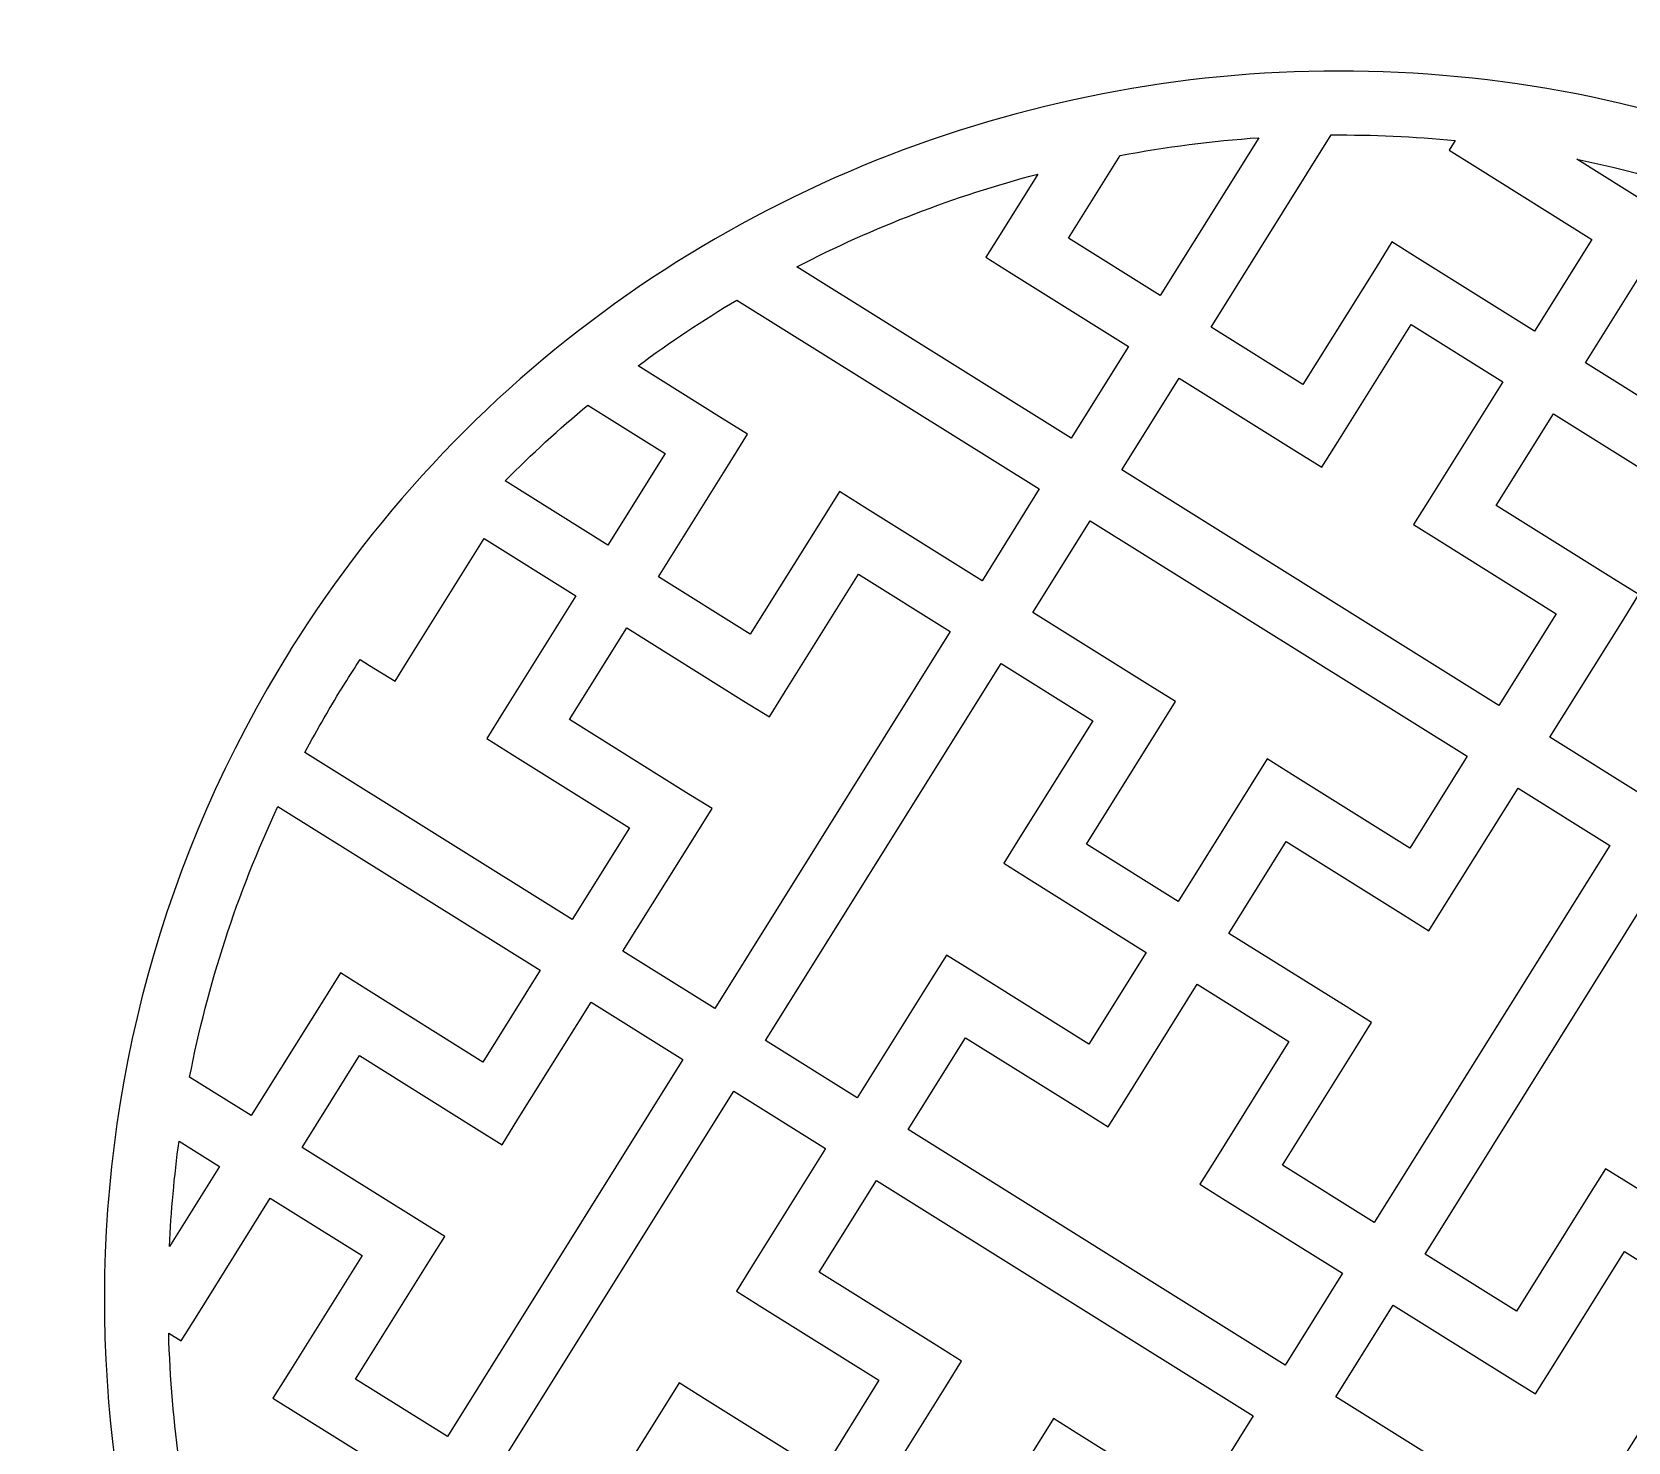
# Model space of a CAD drawing. Header units: centimetres. Extents: x -43 to 52.1, y -78.4 to 16.6.
# Drawn here: x -43 to 15.9, y -35.4 to 16.6 of the extents above; entities that cross this region are included whole.
import ezdxf

# ---------------------------------------------------------------- set-up
doc = ezdxf.new("R2010")
doc.units = ezdxf.units.CM
doc.header["$MEASUREMENT"] = 0
doc.layers.add('layer 1', color=7, linetype='Continuous')

msp = doc.modelspace()

# ---------------------------------------------------------------- linework, layer by layer
at = {"layer": 'layer 1', "color": 242}
for points, knots in [([(29.28143, 8.29469), (29.28143, 8.29469), (29.28387, 8.29347), (29.28387, 8.29347), (29.28387, 8.29347), (39.89754, 1.66098), (46.83308, -8.70991), (49.45702, -20.07544), (49.45702, -20.07544), (52.08035, -31.4382), (50.39356, -43.79659), (43.76372, -54.40782), (43.76372, -54.40782), (43.76372, -54.40782), (43.76294, -54.4086), (43.76294, -54.4086), (43.76294, -54.4086), (43.76294, -54.4086), (43.76173, -54.41104), (43.76173, -54.41104), (43.76173, -54.41104), (41.906, -57.3806), (39.75433, -60.0652), (37.3673, -62.45017), (37.3673, -62.45017), (34.98548, -64.83), (32.3692, -66.90882), (29.57921, -68.67234), (29.57921, -68.67234), (15.24173, -77.73489), (-3.66184, -78.43746), (-18.94174, -68.88956), (-18.94174, -68.88956), (-18.94174, -68.88956), (-18.94168, -68.88945), (-18.94168, -68.88945), (-18.94168, -68.88945), (-18.94168, -68.88945), (-18.94284, -68.8889), (-18.94284, -68.8889), (-18.94284, -68.8889), (-21.91241, -67.03323), (-24.59694, -64.8815), (-26.98198, -62.49447), (-26.98198, -62.49447), (-29.3618, -60.11265), (-31.44062, -57.49642), (-33.20414, -54.70644), (-33.20414, -54.70644), (-42.26669, -40.3689), (-42.96926, -21.46533), (-33.42137, -6.18544), (-33.42137, -6.18544), (-33.42137, -6.18544), (-33.42126, -6.18549), (-33.42126, -6.18549), (-33.42126, -6.18549), (-33.42126, -6.18549), (-33.4207, -6.18433), (-33.4207, -6.18433), (-33.4207, -6.18433), (-26.78815, 4.42934), (-16.41726, 11.36494), (-5.05173, 13.98888), (-5.05173, 13.98888), (6.31097, 16.6121), (18.66931, 14.92536), (29.28065, 8.29547), (29.28065, 8.29547), (29.28065, 8.29547), (29.28143, 8.29469), (29.28143, 8.29469)], [0, 0, 0, 0, 0.05263158, 0.05263158, 0.05263158, 0.05263158, 0.10526316, 0.10526316, 0.10526316, 0.10526316, 0.15789474, 0.15789474, 0.15789474, 0.15789474, 0.21052632, 0.21052632, 0.21052632, 0.21052632, 0.26315789, 0.26315789, 0.26315789, 0.26315789, 0.31578947, 0.31578947, 0.31578947, 0.31578947, 0.36842105, 0.36842105, 0.36842105, 0.36842105, 0.42105263, 0.42105263, 0.42105263, 0.42105263, 0.47368421, 0.47368421, 0.47368421, 0.47368421, 0.52631579, 0.52631579, 0.52631579, 0.52631579, 0.57894737, 0.57894737, 0.57894737, 0.57894737, 0.63157895, 0.63157895, 0.63157895, 0.63157895, 0.68421053, 0.68421053, 0.68421053, 0.68421053, 0.73684211, 0.73684211, 0.73684211, 0.73684211, 0.78947368, 0.78947368, 0.78947368, 0.78947368, 0.84210526, 0.84210526, 0.84210526, 0.84210526, 0.89473684, 0.89473684, 0.89473684, 0.89473684, 1, 1, 1, 1]), ([(2.31299, 12.70954), (0.59405, 12.59167), (-1.1153, 12.372), (-2.80514, 12.05282), (-2.80514, 12.05282), (-2.80514, 12.05282), (-4.71182, 9.00153), (-4.71182, 9.00153), (-4.71182, 9.00153), (-4.71182, 9.00153), (-1.32604, 6.88578), (-1.32604, 6.88578), (-1.32604, 6.88578), (-1.32604, 6.88578), (2.31299, 12.70954), (2.31299, 12.70954)], [0, 0, 0, 0, 0.2, 0.2, 0.2, 0.2, 0.4, 0.4, 0.4, 0.4, 0.6, 0.6, 0.6, 0.6, 1, 1, 1, 1]), ([(9.56285, 12.59982), (8.03828, 12.75123), (6.51062, 12.82087), (4.98655, 12.81028), (4.98655, 12.81028), (4.98655, 12.81028), (0.55147, 5.71262), (0.55147, 5.71262), (0.55147, 5.71262), (0.55147, 5.71262), (3.9373, 3.59698), (3.9373, 3.59698), (3.9373, 3.59698), (3.9373, 3.59698), (6.63836, 7.91974), (6.63836, 7.91974), (6.63836, 7.91974), (6.63836, 7.91974), (7.2261, 8.86038), (7.2261, 8.86038), (7.2261, 8.86038), (7.2261, 8.86038), (8.16303, 8.2749), (8.16303, 8.2749), (8.16303, 8.2749), (8.16303, 8.2749), (12.48944, 5.57146), (12.48944, 5.57146), (12.48944, 5.57146), (12.48944, 5.57146), (14.60508, 8.95723), (14.60508, 8.95723), (14.60508, 8.95723), (14.60508, 8.95723), (10.28244, 11.65835), (10.28244, 11.65835), (10.28244, 11.65835), (10.28244, 11.65835), (9.34185, 12.24615), (9.34185, 12.24615), (9.34185, 12.24615), (9.34185, 12.24615), (9.56285, 12.59982), (9.56285, 12.59982)], [0, 0, 0, 0, 0.08333333, 0.08333333, 0.08333333, 0.08333333, 0.16666667, 0.16666667, 0.16666667, 0.16666667, 0.25, 0.25, 0.25, 0.25, 0.33333333, 0.33333333, 0.33333333, 0.33333333, 0.41666667, 0.41666667, 0.41666667, 0.41666667, 0.5, 0.5, 0.5, 0.5, 0.58333333, 0.58333333, 0.58333333, 0.58333333, 0.66666667, 0.66666667, 0.66666667, 0.66666667, 0.75, 0.75, 0.75, 0.75, 0.83333333, 0.83333333, 0.83333333, 0.83333333, 1, 1, 1, 1]), ([(27.70514, 6.4978), (23.38471, 9.14385), (18.76628, 10.93377), (14.05298, 11.91288), (14.05298, 11.91288), (14.05298, 11.91288), (16.71523, 10.24933), (16.71523, 10.24933), (16.71523, 10.24933), (16.71523, 10.24933), (17.65587, 9.66158), (17.65587, 9.66158), (17.65587, 9.66158), (17.65587, 9.66158), (17.0704, 8.72465), (17.0704, 8.72465), (17.0704, 8.72465), (17.0704, 8.72465), (14.36696, 4.39824), (14.36696, 4.39824), (14.36696, 4.39824), (14.36696, 4.39824), (17.75279, 2.2826), (17.75279, 2.2826), (17.75279, 2.2826), (17.75279, 2.2826), (20.45384, 6.6053), (20.45384, 6.6053), (20.45384, 6.6053), (20.45384, 6.6053), (21.04165, 7.54594), (21.04165, 7.54594), (21.04165, 7.54594), (21.04165, 7.54594), (21.97852, 6.96047), (21.97852, 6.96047), (21.97852, 6.96047), (21.97852, 6.96047), (26.30493, 4.25703), (26.30493, 4.25703), (26.30493, 4.25703), (26.30493, 4.25703), (27.70514, 6.4978), (27.70514, 6.4978)], [0, 0, 0, 0, 0.08333333, 0.08333333, 0.08333333, 0.08333333, 0.16666667, 0.16666667, 0.16666667, 0.16666667, 0.25, 0.25, 0.25, 0.25, 0.33333333, 0.33333333, 0.33333333, 0.33333333, 0.41666667, 0.41666667, 0.41666667, 0.41666667, 0.5, 0.5, 0.5, 0.5, 0.58333333, 0.58333333, 0.58333333, 0.58333333, 0.66666667, 0.66666667, 0.66666667, 0.66666667, 0.75, 0.75, 0.75, 0.75, 0.83333333, 0.83333333, 0.83333333, 0.83333333, 1, 1, 1, 1]), ([(-5.84523, 11.36555), (-8.91531, 10.55548), (-11.89902, 9.41142), (-14.7343, 7.94585), (-14.7343, 7.94585), (-14.7343, 7.94585), (-4.6149, 1.62255), (-4.6149, 1.62255), (-4.6149, 1.62255), (-4.6149, 1.62255), (-2.49926, 5.00827), (-2.49926, 5.00827), (-2.49926, 5.00827), (-2.49926, 5.00827), (-6.82196, 7.7095), (-6.82196, 7.7095), (-6.82196, 7.7095), (-6.82196, 7.7095), (-7.76255, 8.2973), (-7.76255, 8.2973), (-7.76255, 8.2973), (-7.76255, 8.2973), (-7.17713, 9.23417), (-7.17713, 9.23417), (-7.17713, 9.23417), (-7.17713, 9.23417), (-5.84523, 11.36555), (-5.84523, 11.36555)], [0, 0, 0, 0, 0.125, 0.125, 0.125, 0.125, 0.25, 0.25, 0.25, 0.25, 0.375, 0.375, 0.375, 0.375, 0.5, 0.5, 0.5, 0.5, 0.625, 0.625, 0.625, 0.625, 0.75, 0.75, 0.75, 0.75, 1, 1, 1, 1]), ([(-16.94752, 6.71824), (-18.20041, 5.97458), (-19.41943, 5.1654), (-20.59847, 4.29184), (-20.59847, 4.29184), (-20.59847, 4.29184), (-17.49346, 2.35163), (-17.49346, 2.35163), (-17.49346, 2.35163), (-17.49346, 2.35163), (-16.55282, 1.76388), (-16.55282, 1.76388), (-16.55282, 1.76388), (-16.55282, 1.76388), (-17.1383, 0.82695), (-17.1383, 0.82695), (-17.1383, 0.82695), (-17.1383, 0.82695), (-19.84174, -3.49946), (-19.84174, -3.49946), (-19.84174, -3.49946), (-19.84174, -3.49946), (-16.45596, -5.6151), (-16.45596, -5.6151), (-16.45596, -5.6151), (-16.45596, -5.6151), (-13.75485, -1.2924), (-13.75485, -1.2924), (-13.75485, -1.2924), (-13.75485, -1.2924), (-13.16705, -0.35176), (-13.16705, -0.35176), (-13.16705, -0.35176), (-13.16705, -0.35176), (-12.23018, -0.93723), (-12.23018, -0.93723), (-12.23018, -0.93723), (-12.23018, -0.93723), (-7.90371, -3.64067), (-7.90371, -3.64067), (-7.90371, -3.64067), (-7.90371, -3.64067), (-5.78812, -0.25496), (-5.78812, -0.25496), (-5.78812, -0.25496), (-5.78812, -0.25496), (-16.94752, 6.71824), (-16.94752, 6.71824)], [0, 0, 0, 0, 0.07692308, 0.07692308, 0.07692308, 0.07692308, 0.15384615, 0.15384615, 0.15384615, 0.15384615, 0.23076923, 0.23076923, 0.23076923, 0.23076923, 0.30769231, 0.30769231, 0.30769231, 0.30769231, 0.38461538, 0.38461538, 0.38461538, 0.38461538, 0.46153846, 0.46153846, 0.46153846, 0.46153846, 0.53846154, 0.53846154, 0.53846154, 0.53846154, 0.61538462, 0.61538462, 0.61538462, 0.61538462, 0.69230769, 0.69230769, 0.69230769, 0.69230769, 0.76923077, 0.76923077, 0.76923077, 0.76923077, 0.84615385, 0.84615385, 0.84615385, 0.84615385, 1, 1, 1, 1]), ([(-0.62175, 3.83505), (-0.62175, 3.83505), (-2.73739, 0.44933), (-2.73739, 0.44933), (-2.73739, 0.44933), (-2.73739, 0.44933), (11.17506, -8.24408), (11.17506, -8.24408), (11.17506, -8.24408), (11.17506, -8.24408), (13.2907, -4.85825), (13.2907, -4.85825), (13.2907, -4.85825), (13.2907, -4.85825), (8.96795, -2.15719), (8.96795, -2.15719), (8.96795, -2.15719), (8.96795, -2.15719), (8.02736, -1.56945), (8.02736, -1.56945), (8.02736, -1.56945), (8.02736, -1.56945), (8.61278, -0.63252), (8.61278, -0.63252), (8.61278, -0.63252), (8.61278, -0.63252), (11.31622, 3.69395), (11.31622, 3.69395), (11.31622, 3.69395), (11.31622, 3.69395), (7.93045, 5.80959), (7.93045, 5.80959), (7.93045, 5.80959), (7.93045, 5.80959), (5.22939, 1.48689), (5.22939, 1.48689), (5.22939, 1.48689), (5.22939, 1.48689), (4.6417, 0.5463), (4.6417, 0.5463), (4.6417, 0.5463), (4.6417, 0.5463), (3.70472, 1.13172), (3.70472, 1.13172), (3.70472, 1.13172), (3.70472, 1.13172), (-0.62175, 3.83505), (-0.62175, 3.83505)], [0, 0, 0, 0, 0.07692308, 0.07692308, 0.07692308, 0.07692308, 0.15384615, 0.15384615, 0.15384615, 0.15384615, 0.23076923, 0.23076923, 0.23076923, 0.23076923, 0.30769231, 0.30769231, 0.30769231, 0.30769231, 0.38461538, 0.38461538, 0.38461538, 0.38461538, 0.46153846, 0.46153846, 0.46153846, 0.46153846, 0.53846154, 0.53846154, 0.53846154, 0.53846154, 0.61538462, 0.61538462, 0.61538462, 0.61538462, 0.69230769, 0.69230769, 0.69230769, 0.69230769, 0.76923077, 0.76923077, 0.76923077, 0.76923077, 0.84615385, 0.84615385, 0.84615385, 0.84615385, 1, 1, 1, 1]), ([(16.43829, -11.53294), (16.43829, -11.53294), (25.13176, 2.37946), (25.13176, 2.37946), (25.13176, 2.37946), (25.13176, 2.37946), (21.74593, 4.49515), (21.74593, 4.49515), (21.74593, 4.49515), (21.74593, 4.49515), (19.04488, 0.17245), (19.04488, 0.17245), (19.04488, 0.17245), (19.04488, 0.17245), (18.45718, -0.76813), (18.45718, -0.76813), (18.45718, -0.76813), (18.45718, -0.76813), (17.5202, -0.18271), (17.5202, -0.18271), (17.5202, -0.18271), (17.5202, -0.18271), (13.19379, 2.52073), (13.19379, 2.52073), (13.19379, 2.52073), (13.19379, 2.52073), (11.0781, -0.8651), (11.0781, -0.8651), (11.0781, -0.8651), (11.0781, -0.8651), (15.40085, -3.56616), (15.40085, -3.56616), (15.40085, -3.56616), (15.40085, -3.56616), (16.34149, -4.15385), (16.34149, -4.15385), (16.34149, -4.15385), (16.34149, -4.15385), (15.75602, -5.09083), (15.75602, -5.09083), (15.75602, -5.09083), (15.75602, -5.09083), (13.05258, -9.4173), (13.05258, -9.4173), (13.05258, -9.4173), (13.05258, -9.4173), (16.43829, -11.53294), (16.43829, -11.53294)], [0, 0, 0, 0, 0.07692308, 0.07692308, 0.07692308, 0.07692308, 0.15384615, 0.15384615, 0.15384615, 0.15384615, 0.23076923, 0.23076923, 0.23076923, 0.23076923, 0.30769231, 0.30769231, 0.30769231, 0.30769231, 0.38461538, 0.38461538, 0.38461538, 0.38461538, 0.46153846, 0.46153846, 0.46153846, 0.46153846, 0.53846154, 0.53846154, 0.53846154, 0.53846154, 0.61538462, 0.61538462, 0.61538462, 0.61538462, 0.69230769, 0.69230769, 0.69230769, 0.69230769, 0.76923077, 0.76923077, 0.76923077, 0.76923077, 0.84615385, 0.84615385, 0.84615385, 0.84615385, 1, 1, 1, 1]), ([(-22.45076, 2.83863), (-23.50844, 1.96087), (-24.52892, 1.02793), (-25.50731, 0.04078), (-25.50731, 0.04078), (-25.50731, 0.04078), (-21.71925, -2.32629), (-21.71925, -2.32629), (-21.71925, -2.32629), (-21.71925, -2.32629), (-19.60361, 1.05953), (-19.60361, 1.05953), (-19.60361, 1.05953), (-19.60361, 1.05953), (-22.45076, 2.83863), (-22.45076, 2.83863)], [0, 0, 0, 0, 0.2, 0.2, 0.2, 0.2, 0.4, 0.4, 0.4, 0.4, 0.6, 0.6, 0.6, 0.6, 1, 1, 1, 1]), ([(-3.91056, -1.42818), (-3.91056, -1.42818), (-6.02619, -4.8139), (-6.02619, -4.8139), (-6.02619, -4.8139), (-6.02619, -4.8139), (-1.70355, -7.51501), (-1.70355, -7.51501), (-1.70355, -7.51501), (-1.70355, -7.51501), (-0.76291, -8.10276), (-0.76291, -8.10276), (-0.76291, -8.10276), (-0.76291, -8.10276), (-1.34838, -9.03968), (-1.34838, -9.03968), (-1.34838, -9.03968), (-1.34838, -9.03968), (-4.05183, -13.36604), (-4.05183, -13.36604), (-4.05183, -13.36604), (-4.05183, -13.36604), (-0.66605, -15.48174), (-0.66605, -15.48174), (-0.66605, -15.48174), (-0.66605, -15.48174), (2.03506, -11.15904), (2.03506, -11.15904), (2.03506, -11.15904), (2.03506, -11.15904), (2.62286, -10.21839), (2.62286, -10.21839), (2.62286, -10.21839), (2.62286, -10.21839), (3.55973, -10.80387), (3.55973, -10.80387), (3.55973, -10.80387), (3.55973, -10.80387), (7.88615, -13.50737), (7.88615, -13.50737), (7.88615, -13.50737), (7.88615, -13.50737), (10.00184, -10.12159), (10.00184, -10.12159), (10.00184, -10.12159), (10.00184, -10.12159), (-3.91056, -1.42818), (-3.91056, -1.42818)], [0, 0, 0, 0, 0.07692308, 0.07692308, 0.07692308, 0.07692308, 0.15384615, 0.15384615, 0.15384615, 0.15384615, 0.23076923, 0.23076923, 0.23076923, 0.23076923, 0.30769231, 0.30769231, 0.30769231, 0.30769231, 0.38461538, 0.38461538, 0.38461538, 0.38461538, 0.46153846, 0.46153846, 0.46153846, 0.46153846, 0.53846154, 0.53846154, 0.53846154, 0.53846154, 0.61538462, 0.61538462, 0.61538462, 0.61538462, 0.69230769, 0.69230769, 0.69230769, 0.69230769, 0.76923077, 0.76923077, 0.76923077, 0.76923077, 0.84615385, 0.84615385, 0.84615385, 0.84615385, 1, 1, 1, 1]), ([(-30.85321, -6.54787), (-31.04498, -6.83883), (-31.23399, -7.13251), (-31.41961, -7.42957), (-31.41961, -7.42957), (-31.41961, -7.42957), (-31.41972, -7.42952), (-31.41972, -7.42952), (-31.41972, -7.42952), (-31.41972, -7.42952), (-31.42028, -7.43068), (-31.42028, -7.43068), (-31.42028, -7.43068), (-31.94438, -8.26942), (-32.43493, -9.12013), (-32.89372, -9.98055), (-32.89372, -9.98055), (-32.89372, -9.98055), (-23.03363, -16.14178), (-23.03363, -16.14178), (-23.03363, -16.14178), (-23.03363, -16.14178), (-20.91799, -12.75601), (-20.91799, -12.75601), (-20.91799, -12.75601), (-20.91799, -12.75601), (-25.24074, -10.05489), (-25.24074, -10.05489), (-25.24074, -10.05489), (-25.24074, -10.05489), (-26.18133, -9.46709), (-26.18133, -9.46709), (-26.18133, -9.46709), (-26.18133, -9.46709), (-25.59591, -8.53022), (-25.59591, -8.53022), (-25.59591, -8.53022), (-25.59591, -8.53022), (-22.89247, -4.20381), (-22.89247, -4.20381), (-22.89247, -4.20381), (-22.89247, -4.20381), (-26.27824, -2.08817), (-26.27824, -2.08817), (-26.27824, -2.08817), (-26.27824, -2.08817), (-28.97936, -6.41087), (-28.97936, -6.41087), (-28.97936, -6.41087), (-28.97936, -6.41087), (-29.5671, -7.35145), (-29.5671, -7.35145), (-29.5671, -7.35145), (-29.5671, -7.35145), (-30.50403, -6.76603), (-30.50403, -6.76603), (-30.50403, -6.76603), (-30.50403, -6.76603), (-30.85321, -6.54787), (-30.85321, -6.54787)], [0, 0, 0, 0, 0.0625, 0.0625, 0.0625, 0.0625, 0.125, 0.125, 0.125, 0.125, 0.1875, 0.1875, 0.1875, 0.1875, 0.25, 0.25, 0.25, 0.25, 0.3125, 0.3125, 0.3125, 0.3125, 0.375, 0.375, 0.375, 0.375, 0.4375, 0.4375, 0.4375, 0.4375, 0.5, 0.5, 0.5, 0.5, 0.5625, 0.5625, 0.5625, 0.5625, 0.625, 0.625, 0.625, 0.625, 0.6875, 0.6875, 0.6875, 0.6875, 0.75, 0.75, 0.75, 0.75, 0.8125, 0.8125, 0.8125, 0.8125, 0.875, 0.875, 0.875, 0.875, 1, 1, 1, 1]), ([(-17.7704, -19.43064), (-17.7704, -19.43064), (-9.07693, -5.51819), (-9.07693, -5.51819), (-9.07693, -5.51819), (-9.07693, -5.51819), (-12.46276, -3.40249), (-12.46276, -3.40249), (-12.46276, -3.40249), (-12.46276, -3.40249), (-15.16387, -7.72525), (-15.16387, -7.72525), (-15.16387, -7.72525), (-15.16387, -7.72525), (-15.75162, -8.66583), (-15.75162, -8.66583), (-15.75162, -8.66583), (-15.75162, -8.66583), (-16.68854, -8.08041), (-16.68854, -8.08041), (-16.68854, -8.08041), (-16.68854, -8.08041), (-21.01496, -5.37697), (-21.01496, -5.37697), (-21.01496, -5.37697), (-21.01496, -5.37697), (-23.1306, -8.7628), (-23.1306, -8.7628), (-23.1306, -8.7628), (-23.1306, -8.7628), (-18.8079, -11.46391), (-18.8079, -11.46391), (-18.8079, -11.46391), (-18.8079, -11.46391), (-17.86726, -12.05166), (-17.86726, -12.05166), (-17.86726, -12.05166), (-17.86726, -12.05166), (-18.45273, -12.98859), (-18.45273, -12.98859), (-18.45273, -12.98859), (-18.45273, -12.98859), (-21.15612, -17.315), (-21.15612, -17.315), (-21.15612, -17.315), (-21.15612, -17.315), (-17.7704, -19.43064), (-17.7704, -19.43064)], [0, 0, 0, 0, 0.07692308, 0.07692308, 0.07692308, 0.07692308, 0.15384615, 0.15384615, 0.15384615, 0.15384615, 0.23076923, 0.23076923, 0.23076923, 0.23076923, 0.30769231, 0.30769231, 0.30769231, 0.30769231, 0.38461538, 0.38461538, 0.38461538, 0.38461538, 0.46153846, 0.46153846, 0.46153846, 0.46153846, 0.53846154, 0.53846154, 0.53846154, 0.53846154, 0.61538462, 0.61538462, 0.61538462, 0.61538462, 0.69230769, 0.69230769, 0.69230769, 0.69230769, 0.76923077, 0.76923077, 0.76923077, 0.76923077, 0.84615385, 0.84615385, 0.84615385, 0.84615385, 1, 1, 1, 1]), ([(-7.19942, -6.69141), (-7.19942, -6.69141), (-15.89283, -20.60386), (-15.89283, -20.60386), (-15.89283, -20.60386), (-15.89283, -20.60386), (-12.50717, -22.71945), (-12.50717, -22.71945), (-12.50717, -22.71945), (-12.50717, -22.71945), (-9.806, -18.3968), (-9.806, -18.3968), (-9.806, -18.3968), (-9.806, -18.3968), (-9.2182, -17.45616), (-9.2182, -17.45616), (-9.2182, -17.45616), (-9.2182, -17.45616), (-8.28133, -18.04164), (-8.28133, -18.04164), (-8.28133, -18.04164), (-8.28133, -18.04164), (-3.95497, -20.74508), (-3.95497, -20.74508), (-3.95497, -20.74508), (-3.95497, -20.74508), (-1.83927, -17.3593), (-1.83927, -17.3593), (-1.83927, -17.3593), (-1.83927, -17.3593), (-6.16197, -14.65813), (-6.16197, -14.65813), (-6.16197, -14.65813), (-6.16197, -14.65813), (-7.10256, -14.07033), (-7.10256, -14.07033), (-7.10256, -14.07033), (-7.10256, -14.07033), (-6.51714, -13.13346), (-6.51714, -13.13346), (-6.51714, -13.13346), (-6.51714, -13.13346), (-3.8137, -8.8071), (-3.8137, -8.8071), (-3.8137, -8.8071), (-3.8137, -8.8071), (-7.19942, -6.69141), (-7.19942, -6.69141)], [0, 0, 0, 0, 0.07692308, 0.07692308, 0.07692308, 0.07692308, 0.15384615, 0.15384615, 0.15384615, 0.15384615, 0.23076923, 0.23076923, 0.23076923, 0.23076923, 0.30769231, 0.30769231, 0.30769231, 0.30769231, 0.38461538, 0.38461538, 0.38461538, 0.38461538, 0.46153846, 0.46153846, 0.46153846, 0.46153846, 0.53846154, 0.53846154, 0.53846154, 0.53846154, 0.61538462, 0.61538462, 0.61538462, 0.61538462, 0.69230769, 0.69230769, 0.69230769, 0.69230769, 0.76923077, 0.76923077, 0.76923077, 0.76923077, 0.84615385, 0.84615385, 0.84615385, 0.84615385, 1, 1, 1, 1]), ([(6.57166, -27.32285), (6.57166, -27.32285), (15.26507, -13.41045), (15.26507, -13.41045), (15.26507, -13.41045), (15.26507, -13.41045), (11.87935, -11.29481), (11.87935, -11.29481), (11.87935, -11.29481), (11.87935, -11.29481), (9.17824, -15.61751), (9.17824, -15.61751), (9.17824, -15.61751), (9.17824, -15.61751), (8.59049, -16.5581), (8.59049, -16.5581), (8.59049, -16.5581), (8.59049, -16.5581), (7.65357, -15.97268), (7.65357, -15.97268), (7.65357, -15.97268), (7.65357, -15.97268), (3.32715, -13.26918), (3.32715, -13.26918), (3.32715, -13.26918), (3.32715, -13.26918), (1.21146, -16.65496), (1.21146, -16.65496), (1.21146, -16.65496), (1.21146, -16.65496), (5.53416, -19.35613), (5.53416, -19.35613), (5.53416, -19.35613), (5.53416, -19.35613), (6.4748, -19.94387), (6.4748, -19.94387), (6.4748, -19.94387), (6.4748, -19.94387), (5.88933, -20.8808), (5.88933, -20.8808), (5.88933, -20.8808), (5.88933, -20.8808), (3.18588, -25.20716), (3.18588, -25.20716), (3.18588, -25.20716), (3.18588, -25.20716), (6.57166, -27.32285), (6.57166, -27.32285)], [0, 0, 0, 0, 0.07692308, 0.07692308, 0.07692308, 0.07692308, 0.15384615, 0.15384615, 0.15384615, 0.15384615, 0.23076923, 0.23076923, 0.23076923, 0.23076923, 0.30769231, 0.30769231, 0.30769231, 0.30769231, 0.38461538, 0.38461538, 0.38461538, 0.38461538, 0.46153846, 0.46153846, 0.46153846, 0.46153846, 0.53846154, 0.53846154, 0.53846154, 0.53846154, 0.61538462, 0.61538462, 0.61538462, 0.61538462, 0.69230769, 0.69230769, 0.69230769, 0.69230769, 0.76923077, 0.76923077, 0.76923077, 0.76923077, 0.84615385, 0.84615385, 0.84615385, 0.84615385, 1, 1, 1, 1]), ([(-33.88969, -11.96878), (-35.40655, -15.20319), (-36.48796, -18.55814), (-37.14845, -21.95866), (-37.14845, -21.95866), (-37.14845, -21.95866), (-34.87474, -23.37944), (-34.87474, -23.37944), (-34.87474, -23.37944), (-34.87474, -23.37944), (-32.17363, -19.05674), (-32.17363, -19.05674), (-32.17363, -19.05674), (-32.17363, -19.05674), (-31.58583, -18.11609), (-31.58583, -18.11609), (-31.58583, -18.11609), (-31.58583, -18.11609), (-30.64896, -18.70157), (-30.64896, -18.70157), (-30.64896, -18.70157), (-30.64896, -18.70157), (-26.32254, -21.40507), (-26.32254, -21.40507), (-26.32254, -21.40507), (-26.32254, -21.40507), (-24.20685, -18.01929), (-24.20685, -18.01929), (-24.20685, -18.01929), (-24.20685, -18.01929), (-33.88969, -11.96878), (-33.88969, -11.96878)], [0, 0, 0, 0, 0.11111111, 0.11111111, 0.11111111, 0.11111111, 0.22222222, 0.22222222, 0.22222222, 0.22222222, 0.33333333, 0.33333333, 0.33333333, 0.33333333, 0.44444444, 0.44444444, 0.44444444, 0.44444444, 0.55555556, 0.55555556, 0.55555556, 0.55555556, 0.66666667, 0.66666667, 0.66666667, 0.66666667, 0.77777778, 0.77777778, 0.77777778, 0.77777778, 1, 1, 1, 1]), ([(17.14264, -14.58367), (17.14264, -14.58367), (8.44917, -28.49607), (8.44917, -28.49607), (8.44917, -28.49607), (8.44917, -28.49607), (11.8218, -30.60351), (11.8218, -30.60351), (11.8218, -30.60351), (11.8218, -30.60351), (14.52292, -26.28075), (14.52292, -26.28075), (14.52292, -26.28075), (14.52292, -26.28075), (15.11072, -25.34011), (15.11072, -25.34011), (15.11072, -25.34011), (15.11072, -25.34011), (16.04759, -25.92559), (16.04759, -25.92559), (16.04759, -25.92559), (16.04759, -25.92559), (20.374, -28.62903), (20.374, -28.62903), (20.374, -28.62903), (20.374, -28.62903), (22.48964, -25.24325), (22.48964, -25.24325), (22.48964, -25.24325), (22.48964, -25.24325), (18.167, -22.54214), (18.167, -22.54214), (18.167, -22.54214), (18.167, -22.54214), (17.22641, -21.95434), (17.22641, -21.95434), (17.22641, -21.95434), (17.22641, -21.95434), (17.81183, -21.01747), (17.81183, -21.01747), (17.81183, -21.01747), (17.81183, -21.01747), (20.51516, -16.69105), (20.51516, -16.69105), (20.51516, -16.69105), (20.51516, -16.69105), (17.14264, -14.58367), (17.14264, -14.58367)], [0, 0, 0, 0, 0.07692308, 0.07692308, 0.07692308, 0.07692308, 0.15384615, 0.15384615, 0.15384615, 0.15384615, 0.23076923, 0.23076923, 0.23076923, 0.23076923, 0.30769231, 0.30769231, 0.30769231, 0.30769231, 0.38461538, 0.38461538, 0.38461538, 0.38461538, 0.46153846, 0.46153846, 0.46153846, 0.46153846, 0.53846154, 0.53846154, 0.53846154, 0.53846154, 0.61538462, 0.61538462, 0.61538462, 0.61538462, 0.69230769, 0.69230769, 0.69230769, 0.69230769, 0.76923077, 0.76923077, 0.76923077, 0.76923077, 0.84615385, 0.84615385, 0.84615385, 0.84615385, 1, 1, 1, 1]), ([(3.2828, -32.58614), (3.2828, -32.58614), (5.39849, -29.20036), (5.39849, -29.20036), (5.39849, -29.20036), (5.39849, -29.20036), (1.07574, -26.49925), (1.07574, -26.49925), (1.07574, -26.49925), (1.07574, -26.49925), (0.13515, -25.91145), (0.13515, -25.91145), (0.13515, -25.91145), (0.13515, -25.91145), (0.72057, -24.97458), (0.72057, -24.97458), (0.72057, -24.97458), (0.72057, -24.97458), (3.42401, -20.64822), (3.42401, -20.64822), (3.42401, -20.64822), (3.42401, -20.64822), (0.03824, -18.53252), (0.03824, -18.53252), (0.03824, -18.53252), (0.03824, -18.53252), (-2.66288, -22.85522), (-2.66288, -22.85522), (-2.66288, -22.85522), (-2.66288, -22.85522), (-3.25062, -23.79581), (-3.25062, -23.79581), (-3.25062, -23.79581), (-3.25062, -23.79581), (-4.18755, -23.21039), (-4.18755, -23.21039), (-4.18755, -23.21039), (-4.18755, -23.21039), (-8.51391, -20.50695), (-8.51391, -20.50695), (-8.51391, -20.50695), (-8.51391, -20.50695), (-10.6296, -23.89267), (-10.6296, -23.89267), (-10.6296, -23.89267), (-10.6296, -23.89267), (3.2828, -32.58614), (3.2828, -32.58614)], [0, 0, 0, 0, 0.07692308, 0.07692308, 0.07692308, 0.07692308, 0.15384615, 0.15384615, 0.15384615, 0.15384615, 0.23076923, 0.23076923, 0.23076923, 0.23076923, 0.30769231, 0.30769231, 0.30769231, 0.30769231, 0.38461538, 0.38461538, 0.38461538, 0.38461538, 0.46153846, 0.46153846, 0.46153846, 0.46153846, 0.53846154, 0.53846154, 0.53846154, 0.53846154, 0.61538462, 0.61538462, 0.61538462, 0.61538462, 0.69230769, 0.69230769, 0.69230769, 0.69230769, 0.76923077, 0.76923077, 0.76923077, 0.76923077, 0.84615385, 0.84615385, 0.84615385, 0.84615385, 1, 1, 1, 1]), ([(-27.63703, -35.22061), (-27.63703, -35.22061), (-18.94356, -21.30815), (-18.94356, -21.30815), (-18.94356, -21.30815), (-18.94356, -21.30815), (-22.32934, -19.19251), (-22.32934, -19.19251), (-22.32934, -19.19251), (-22.32934, -19.19251), (-25.03045, -23.51516), (-25.03045, -23.51516), (-25.03045, -23.51516), (-25.03045, -23.51516), (-25.6182, -24.45574), (-25.6182, -24.45574), (-25.6182, -24.45574), (-25.6182, -24.45574), (-26.55512, -23.87032), (-26.55512, -23.87032), (-26.55512, -23.87032), (-26.55512, -23.87032), (-30.88154, -21.16688), (-30.88154, -21.16688), (-30.88154, -21.16688), (-30.88154, -21.16688), (-32.99723, -24.55266), (-32.99723, -24.55266), (-32.99723, -24.55266), (-32.99723, -24.55266), (-28.67453, -27.25383), (-28.67453, -27.25383), (-28.67453, -27.25383), (-28.67453, -27.25383), (-27.73389, -27.84157), (-27.73389, -27.84157), (-27.73389, -27.84157), (-27.73389, -27.84157), (-28.31937, -28.7785), (-28.31937, -28.7785), (-28.31937, -28.7785), (-28.31937, -28.7785), (-31.02281, -33.10486), (-31.02281, -33.10486), (-31.02281, -33.10486), (-31.02281, -33.10486), (-27.63703, -35.22061), (-27.63703, -35.22061)], [0, 0, 0, 0, 0.07692308, 0.07692308, 0.07692308, 0.07692308, 0.15384615, 0.15384615, 0.15384615, 0.15384615, 0.23076923, 0.23076923, 0.23076923, 0.23076923, 0.30769231, 0.30769231, 0.30769231, 0.30769231, 0.38461538, 0.38461538, 0.38461538, 0.38461538, 0.46153846, 0.46153846, 0.46153846, 0.46153846, 0.53846154, 0.53846154, 0.53846154, 0.53846154, 0.61538462, 0.61538462, 0.61538462, 0.61538462, 0.69230769, 0.69230769, 0.69230769, 0.69230769, 0.76923077, 0.76923077, 0.76923077, 0.76923077, 0.84615385, 0.84615385, 0.84615385, 0.84615385, 1, 1, 1, 1]), ([(-17.06605, -22.48137), (-17.06605, -22.48137), (-25.75952, -36.39383), (-25.75952, -36.39383), (-25.75952, -36.39383), (-25.75952, -36.39383), (-22.37375, -38.50947), (-22.37375, -38.50947), (-22.37375, -38.50947), (-22.37375, -38.50947), (-19.67264, -34.18671), (-19.67264, -34.18671), (-19.67264, -34.18671), (-19.67264, -34.18671), (-19.08483, -33.24607), (-19.08483, -33.24607), (-19.08483, -33.24607), (-19.08483, -33.24607), (-18.14796, -33.83155), (-18.14796, -33.83155), (-18.14796, -33.83155), (-18.14796, -33.83155), (-13.82155, -36.53493), (-13.82155, -36.53493), (-13.82155, -36.53493), (-13.82155, -36.53493), (-11.70591, -33.14916), (-11.70591, -33.14916), (-11.70591, -33.14916), (-11.70591, -33.14916), (-16.02855, -30.44805), (-16.02855, -30.44805), (-16.02855, -30.44805), (-16.02855, -30.44805), (-16.96914, -29.86024), (-16.96914, -29.86024), (-16.96914, -29.86024), (-16.96914, -29.86024), (-16.38372, -28.92337), (-16.38372, -28.92337), (-16.38372, -28.92337), (-16.38372, -28.92337), (-13.68033, -24.59701), (-13.68033, -24.59701), (-13.68033, -24.59701), (-13.68033, -24.59701), (-17.06605, -22.48137), (-17.06605, -22.48137)], [0, 0, 0, 0, 0.07692308, 0.07692308, 0.07692308, 0.07692308, 0.15384615, 0.15384615, 0.15384615, 0.15384615, 0.23076923, 0.23076923, 0.23076923, 0.23076923, 0.30769231, 0.30769231, 0.30769231, 0.30769231, 0.38461538, 0.38461538, 0.38461538, 0.38461538, 0.46153846, 0.46153846, 0.46153846, 0.46153846, 0.53846154, 0.53846154, 0.53846154, 0.53846154, 0.61538462, 0.61538462, 0.61538462, 0.61538462, 0.69230769, 0.69230769, 0.69230769, 0.69230769, 0.76923077, 0.76923077, 0.76923077, 0.76923077, 0.84615385, 0.84615385, 0.84615385, 0.84615385, 1, 1, 1, 1]), ([(-37.53965, -24.3249), (-37.71646, -25.61738), (-37.83411, -26.91363), (-37.8931, -28.20982), (-37.8931, -28.20982), (-37.8931, -28.20982), (-36.04797, -25.257), (-36.04797, -25.257), (-36.04797, -25.257), (-36.04797, -25.257), (-37.53965, -24.3249), (-37.53965, -24.3249)], [0, 0, 0, 0, 0.25, 0.25, 0.25, 0.25, 0.5, 0.5, 0.5, 0.5, 1, 1, 1, 1]), ([(-0.00606, -37.84942), (-0.00606, -37.84942), (2.10963, -34.46365), (2.10963, -34.46365), (2.10963, -34.46365), (2.10963, -34.46365), (-11.80282, -25.77018), (-11.80282, -25.77018), (-11.80282, -25.77018), (-11.80282, -25.77018), (-13.91846, -29.15595), (-13.91846, -29.15595), (-13.91846, -29.15595), (-13.91846, -29.15595), (-9.59576, -31.85707), (-9.59576, -31.85707), (-9.59576, -31.85707), (-9.59576, -31.85707), (-8.65512, -32.44481), (-8.65512, -32.44481), (-8.65512, -32.44481), (-8.65512, -32.44481), (-9.2406, -33.38174), (-9.2406, -33.38174), (-9.2406, -33.38174), (-9.2406, -33.38174), (-11.94404, -37.70815), (-11.94404, -37.70815), (-11.94404, -37.70815), (-11.94404, -37.70815), (-8.55821, -39.82379), (-8.55821, -39.82379), (-8.55821, -39.82379), (-8.55821, -39.82379), (-5.85715, -35.50109), (-5.85715, -35.50109), (-5.85715, -35.50109), (-5.85715, -35.50109), (-5.26935, -34.56045), (-5.26935, -34.56045), (-5.26935, -34.56045), (-5.26935, -34.56045), (-4.33248, -35.14593), (-4.33248, -35.14593), (-4.33248, -35.14593), (-4.33248, -35.14593), (-0.00606, -37.84942), (-0.00606, -37.84942)], [0, 0, 0, 0, 0.07692308, 0.07692308, 0.07692308, 0.07692308, 0.15384615, 0.15384615, 0.15384615, 0.15384615, 0.23076923, 0.23076923, 0.23076923, 0.23076923, 0.30769231, 0.30769231, 0.30769231, 0.30769231, 0.38461538, 0.38461538, 0.38461538, 0.38461538, 0.46153846, 0.46153846, 0.46153846, 0.46153846, 0.53846154, 0.53846154, 0.53846154, 0.53846154, 0.61538462, 0.61538462, 0.61538462, 0.61538462, 0.69230769, 0.69230769, 0.69230769, 0.69230769, 0.76923077, 0.76923077, 0.76923077, 0.76923077, 0.84615385, 0.84615385, 0.84615385, 0.84615385, 1, 1, 1, 1]), ([(-37.92149, -31.40471), (-37.87436, -33.07193), (-37.73098, -34.7331), (-37.49419, -36.37953), (-37.49419, -36.37953), (-37.49419, -36.37953), (-30.92584, -40.48384), (-30.92584, -40.48384), (-30.92584, -40.48384), (-30.92584, -40.48384), (-28.81026, -37.09812), (-28.81026, -37.09812), (-28.81026, -37.09812), (-28.81026, -37.09812), (-33.13296, -34.39695), (-33.13296, -34.39695), (-33.13296, -34.39695), (-33.13296, -34.39695), (-34.07354, -33.80915), (-34.07354, -33.80915), (-34.07354, -33.80915), (-34.07354, -33.80915), (-33.48812, -32.87228), (-33.48812, -32.87228), (-33.48812, -32.87228), (-33.48812, -32.87228), (-30.78468, -28.54592), (-30.78468, -28.54592), (-30.78468, -28.54592), (-30.78468, -28.54592), (-34.17045, -26.43022), (-34.17045, -26.43022), (-34.17045, -26.43022), (-34.17045, -26.43022), (-36.87157, -30.75292), (-36.87157, -30.75292), (-36.87157, -30.75292), (-36.87157, -30.75292), (-37.45931, -31.69351), (-37.45931, -31.69351), (-37.45931, -31.69351), (-37.45931, -31.69351), (-37.92149, -31.40471), (-37.92149, -31.40471)], [0, 0, 0, 0, 0.08333333, 0.08333333, 0.08333333, 0.08333333, 0.16666667, 0.16666667, 0.16666667, 0.16666667, 0.25, 0.25, 0.25, 0.25, 0.33333333, 0.33333333, 0.33333333, 0.33333333, 0.41666667, 0.41666667, 0.41666667, 0.41666667, 0.5, 0.5, 0.5, 0.5, 0.58333333, 0.58333333, 0.58333333, 0.58333333, 0.66666667, 0.66666667, 0.66666667, 0.66666667, 0.75, 0.75, 0.75, 0.75, 0.83333333, 0.83333333, 0.83333333, 0.83333333, 1, 1, 1, 1]), ([(7.27595, -30.37364), (7.27595, -30.37364), (5.16036, -33.75936), (5.16036, -33.75936), (5.16036, -33.75936), (5.16036, -33.75936), (19.05962, -42.44457), (19.05962, -42.44457), (19.05962, -42.44457), (19.05962, -42.44457), (21.17526, -39.05874), (21.17526, -39.05874), (21.17526, -39.05874), (21.17526, -39.05874), (16.85251, -36.35763), (16.85251, -36.35763), (16.85251, -36.35763), (16.85251, -36.35763), (15.91192, -35.76982), (15.91192, -35.76982), (15.91192, -35.76982), (15.91192, -35.76982), (16.49734, -34.83295), (16.49734, -34.83295), (16.49734, -34.83295), (16.49734, -34.83295), (19.20078, -30.50654), (19.20078, -30.50654), (19.20078, -30.50654), (19.20078, -30.50654), (15.81501, -28.3909), (15.81501, -28.3909), (15.81501, -28.3909), (15.81501, -28.3909), (13.1139, -32.7136), (13.1139, -32.7136), (13.1139, -32.7136), (13.1139, -32.7136), (12.52615, -33.65418), (12.52615, -33.65418), (12.52615, -33.65418), (12.52615, -33.65418), (11.58922, -33.06877), (11.58922, -33.06877), (11.58922, -33.06877), (11.58922, -33.06877), (7.27595, -30.37364), (7.27595, -30.37364)], [0, 0, 0, 0, 0.07692308, 0.07692308, 0.07692308, 0.07692308, 0.15384615, 0.15384615, 0.15384615, 0.15384615, 0.23076923, 0.23076923, 0.23076923, 0.23076923, 0.30769231, 0.30769231, 0.30769231, 0.30769231, 0.38461538, 0.38461538, 0.38461538, 0.38461538, 0.46153846, 0.46153846, 0.46153846, 0.46153846, 0.53846154, 0.53846154, 0.53846154, 0.53846154, 0.61538462, 0.61538462, 0.61538462, 0.61538462, 0.69230769, 0.69230769, 0.69230769, 0.69230769, 0.76923077, 0.76923077, 0.76923077, 0.76923077, 0.84615385, 0.84615385, 0.84615385, 0.84615385, 1, 1, 1, 1])]:
    msp.add_open_spline(points, degree=3, knots=knots, dxfattribs=at)

doc.saveas('drawing.dxf')
